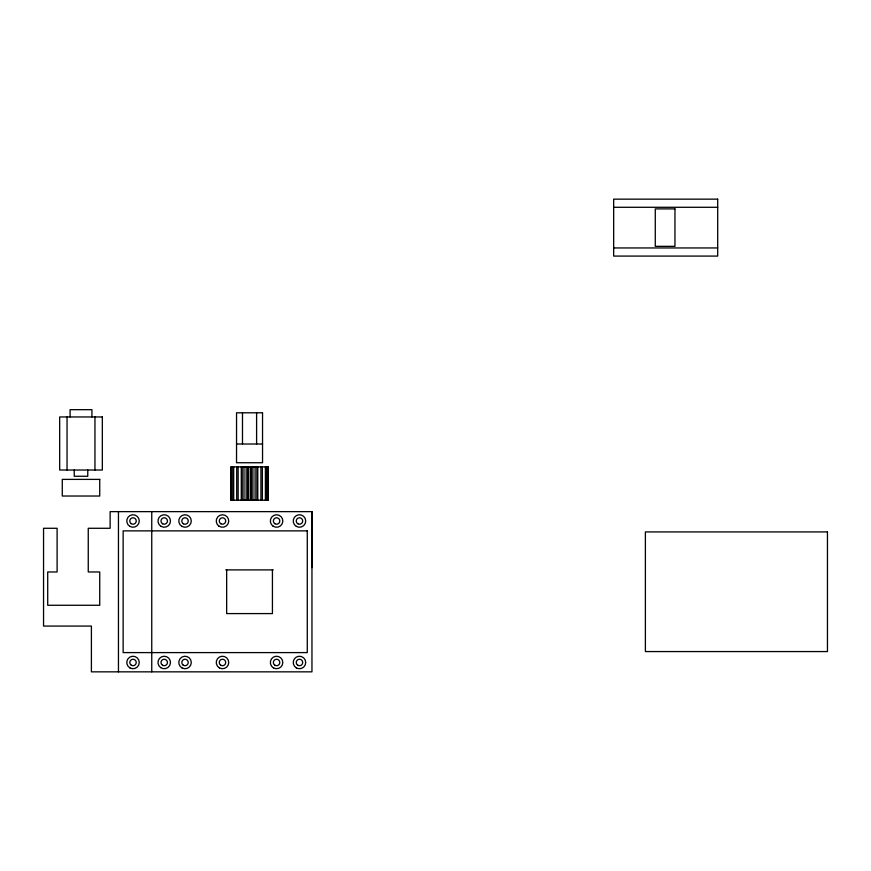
<?xml version="1.0" encoding="UTF-8"?>
<svg xmlns="http://www.w3.org/2000/svg" width="871" height="871" viewBox="0 0 871 871"><rect width="100%" height="100%" fill="white"/><g stroke="black" fill="none" stroke-linecap="round" stroke-linejoin="round"><path stroke-width="1.31" d="M311.96 567.62L311.96 511.636L110.127 511.636L110.127 528.283L88.254 528.283L88.254 571.975L99.73 571.975L99.73 605.269L47.709 605.269L47.709 571.975L57.105 571.975L57.105 528.283L43.55 528.283L43.55 626.075L91.401 626.075L91.401 671.846L311.96 671.846L311.96 511.636M613.663 207.287L717.693 207.287M613.663 247.952L717.693 247.952M236.531 444.014L262.541 444.014M225.774 569.895L273.233 569.895M272.427 569.895L272.427 613.587L226.656 613.587L226.656 569.895M267.941 466.9L267.941 500.194M266.33 466.9L266.33 500.194M265.394 466.9L265.394 500.194M262.378 466.9L262.378 500.194M260.93 466.9L260.93 500.194M257.783 466.9L257.783 500.194M256.869 466.9L256.869 500.194M256.597 412.8L256.597 444.014M255.094 466.9L255.094 500.194M252.928 466.9L252.928 500.194M251.425 466.9L251.425 500.194M250.478 466.9L250.478 500.194M248.594 466.9L248.594 500.194M247.658 466.9L247.658 500.194M246.155 466.9L246.155 500.194M243.978 466.9L243.978 500.194M242.486 412.8L242.486 444.014M242.203 466.9L242.203 500.194M241.289 466.9L241.289 500.194M238.142 466.9L238.142 500.194M236.705 466.9L236.705 500.194M233.689 466.9L233.689 500.194M232.742 466.9L232.742 500.194M231.142 466.9L231.142 500.194M151.75 511.636L151.75 671.846M118.456 511.636L118.456 671.846M94.961 416.959L94.961 470.024M91.923 416.959L91.923 409.675L70.083 409.675L70.083 416.959M87.764 470.024L87.764 476.263L74.242 476.263L74.242 470.024M67.045 416.959L67.045 470.024M717.693 199.154L613.663 199.154L613.663 256.085L717.693 256.085L717.693 199.154M674.96 208.888L655.275 208.888L655.275 246.341L674.96 246.341L674.96 208.888M262.519 412.8L236.553 412.8L236.531 462.741L262.541 462.741L262.541 412.8M102.332 416.959L59.674 416.959L59.674 470.024L102.332 470.024L102.332 416.959M268.268 466.9L230.815 466.9L230.815 500.194L268.268 500.194L268.268 466.9M99.73 479.388L62.277 479.388L62.277 496.024L99.73 496.024L99.73 479.388M307.278 530.875L123.138 530.875L123.138 652.597L307.278 652.597L307.278 530.875M827.45 531.92L645.389 531.92L645.389 651.562L827.45 651.562L827.45 531.92M160.634 667.589A6.239 6.239 0 0 0 170.444 663.049A6.239 6.239 0 0 0 161.603 656.821A6.239 6.239 0 0 0 160.634 667.589M296.358 667.894A6.239 6.239 0 0 0 305.721 662.483A6.239 6.239 0 0 0 296.358 657.082A6.239 6.239 0 0 0 296.358 667.894M181.919 667.894A6.239 6.239 0 0 0 191.282 662.483A6.239 6.239 0 0 0 181.919 657.082A6.239 6.239 0 0 0 181.919 667.894M162.616 665.281A3.223 3.223 0 0 0 167.45 662.483A3.223 3.223 0 0 0 162.616 659.685A3.223 3.223 0 0 0 162.616 665.281M183.182 665.117A3.223 3.223 0 0 0 188.245 662.777A3.223 3.223 0 0 0 183.683 659.554A3.223 3.223 0 0 0 183.182 665.117M297.86 665.281A3.223 3.223 0 0 0 302.705 662.483A3.223 3.223 0 0 0 297.86 659.685A3.223 3.223 0 0 0 297.86 665.281M161.113 526.4A6.239 6.239 0 0 0 170.476 521A6.239 6.239 0 0 0 161.113 515.588A6.239 6.239 0 0 0 161.113 526.4M296.358 526.4A6.239 6.239 0 0 0 305.721 521A6.239 6.239 0 0 0 296.358 515.588A6.239 6.239 0 0 0 296.358 526.4M181.919 526.4A6.239 6.239 0 0 0 191.282 521A6.239 6.239 0 0 0 181.919 515.588A6.239 6.239 0 0 0 181.919 526.4M162.616 523.787A3.223 3.223 0 0 0 167.45 521A3.223 3.223 0 0 0 162.616 518.201A3.223 3.223 0 0 0 162.616 523.787M183.422 523.787A3.223 3.223 0 0 0 188.267 521A3.223 3.223 0 0 0 183.422 518.201A3.223 3.223 0 0 0 183.422 523.787M297.86 523.787A3.223 3.223 0 0 0 302.705 521A3.223 3.223 0 0 0 297.86 518.201A3.223 3.223 0 0 0 297.86 523.787M218.948 526.138A6.239 6.239 0 0 0 228.714 521.489A6.239 6.239 0 0 0 219.808 515.36A6.239 6.239 0 0 0 218.948 526.138M220.788 523.732A3.223 3.223 0 0 0 225.709 521.098A3.223 3.223 0 0 0 220.962 518.158A3.223 3.223 0 0 0 220.788 523.732M273.048 526.138A6.239 6.239 0 0 0 282.814 521.489A6.239 6.239 0 0 0 273.908 515.36A6.239 6.239 0 0 0 273.048 526.138M274.888 523.732A3.223 3.223 0 0 0 279.809 521.098A3.223 3.223 0 0 0 275.062 518.158A3.223 3.223 0 0 0 274.888 523.732M219.372 667.883A6.239 6.239 0 0 0 228.735 662.483A6.239 6.239 0 0 0 219.372 657.072A6.239 6.239 0 0 0 219.372 667.883M220.755 665.204A3.223 3.223 0 0 0 225.709 662.624A3.223 3.223 0 0 0 220.994 659.619A3.223 3.223 0 0 0 220.755 665.204M273.461 667.883A6.239 6.239 0 0 0 282.825 662.483A6.239 6.239 0 0 0 273.472 657.072A6.239 6.239 0 0 0 273.461 667.883M274.855 665.204A3.223 3.223 0 0 0 279.809 662.624A3.223 3.223 0 0 0 275.094 659.619A3.223 3.223 0 0 0 274.855 665.204M131.162 523.634A3.223 3.223 0 0 0 136.235 521.283A3.223 3.223 0 0 0 131.663 518.071A3.223 3.223 0 0 0 131.162 523.634M131.412 665.281A3.223 3.223 0 0 0 136.246 662.483A3.223 3.223 0 0 0 131.412 659.685A3.223 3.223 0 0 0 131.412 665.281M129.899 526.4A6.239 6.239 0 0 0 139.262 521A6.239 6.239 0 0 0 129.899 515.588A6.239 6.239 0 0 0 129.899 526.4M129.899 667.894A6.239 6.239 0 0 0 139.262 662.483A6.239 6.239 0 0 0 129.899 657.082A6.239 6.239 0 0 0 129.899 667.894"/></g></svg>
